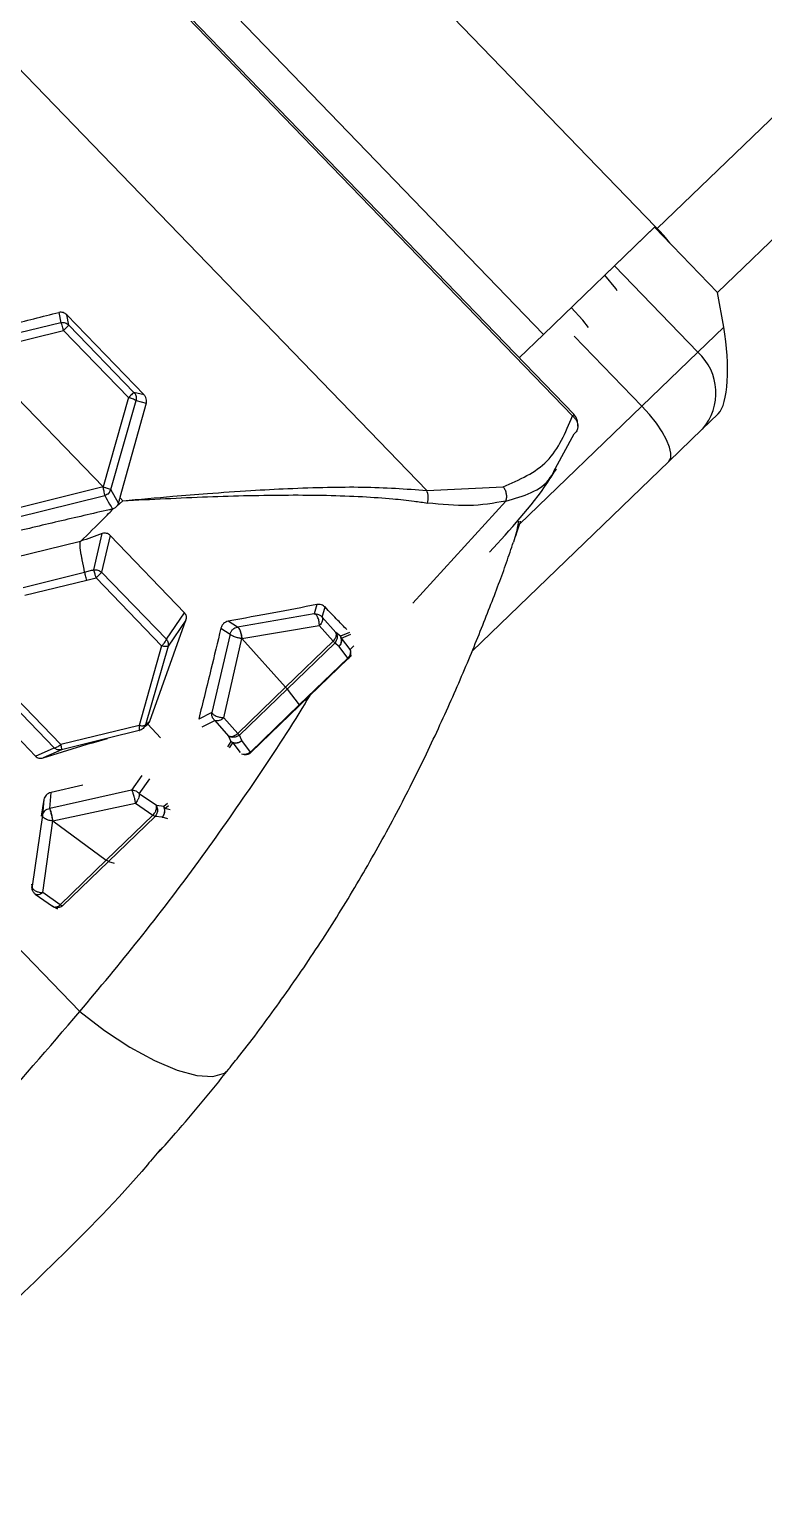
# Model space of a CAD drawing. Header units: millimetres. Extents: x 36 to 3196, y 27 to 5967.
# Drawn here: x 403.3 to 428.4, y 398.5 to 448.5 of the extents above; entities that cross this region are included whole.
import ezdxf

# ---------------------------------------------------------------- set-up
doc = ezdxf.new("R2010")
doc.units = ezdxf.units.MM
doc.layers.add('08_Dimension.Annotation', color=2, linetype='Continuous')

# ---------------------------------------------------------------- blocks, each defined once
blk = doc.blocks.new('A$C1af0320f')
at = {"color": 8, "linetype": 'Continuous', "lineweight": 25}
for p, q in [((163.87, 57.833), (163.87, 73.009)), ((166.87, 70.756), (166.87, 57.801)), ((143.97, 57.833), (163.77, 57.833)), ((163.77, 57.833), (163.77, 55.437)), ((163.77, 52.526), (163.77, 57.833)), ((163.77, 57.833), (163.87, 57.833)), ((166.87, 57.801), (163.77, 57.801)), ((163.77, 55.892), (163.77, 57.801)), ((167.87, 57.129), (166.87, 57.801)), ((167.87, 55.892), (167.87, 57.129)), ((163.77, 55.892), (167.87, 55.892)), ((167.87, 55.892), (167.87, 53.234)), ((169.87, 54.934), (169.87, 54.177)), ((169.87, 52.583), (169.87, 54.177)), ((167.87, 53.234), (164.538, 53.234)), ((167.87, 47.427), (167.87, 53.234)), ((169.87, 52.583), (169.87, 43.236)), ((163.77, 52.526), (143.97, 52.526)), ((163.77, 51.368), (163.77, 52.526)), ((166.468, 51.368), (141.27, 51.368)), ((141.277, 51.296), (166.463, 51.296)), ((167.343, 49.639), (166.945, 50.919)), ((164.833, 45.942), (166.561, 47.912)), ((167.277, 42.917), (166.975, 47.634)), ((142.907, 45.942), (164.833, 45.942)), ((151.721, 41.13), (152.02, 40.929)), ((152.272, 41.073), (151.966, 41.26)), ((155.774, 41.26), (151.966, 41.26)), ((152.272, 41.073), (152.272, 40.816)), ((155.468, 41.073), (152.272, 41.073)), ((155.774, 41.26), (155.468, 41.073)), ((155.72, 40.929), (156.023, 41.122)), ((156.023, 41.122), (156.014, 41.137)), ((156.023, 41.122), (157.723, 38.223)), ((152.02, 40.929), (150.426, 38.197)), ((150.678, 38.069), (152.272, 40.816)), ((152.272, 40.816), (155.468, 40.816)), ((155.468, 40.816), (157.062, 38.069)), ((157.314, 38.197), (155.72, 40.929)), ((165.469, 40.36), (165.287, 40.673)), ((166.497, 40.671), (166.365, 40.359)), ((166.439, 40.337), (166.576, 40.661)), ((165.198, 40.248), (163.706, 38.042)), ((164.087, 37.878), (165.61, 40.09)), ((165.037, 40.529), (165.198, 40.248)), ((166.173, 40.332), (165.469, 40.36)), ((165.61, 40.09), (166.324, 40.062)), ((166.365, 40.359), (166.173, 40.332)), ((166.324, 37.796), (166.324, 40.062)), ((166.365, 40.359), (166.439, 40.337)), ((166.595, 40.078), (166.405, 40.051)), ((166.405, 40.051), (166.405, 37.79)), ((166.929, 40.277), (166.439, 40.337)), ((167.083, 40.019), (166.595, 40.078)), ((166.928, 40.458), (166.929, 40.277)), ((167.108, 40.005), (167.108, 40.165)), ((167.083, 40.019), (167.083, 37.707)), ((167.108, 37.701), (167.108, 40.005)), ((157.062, 38.069), (150.678, 38.069)), ((157.062, 38.069), (155.468, 35.307)), ((157.821, 38.061), (157.314, 38.197)), ((157.723, 38.223), (157.87, 38.223)), ((157.865, 37.927), (157.87, 38.223)), ((163.706, 38.042), (163.705, 38.041)), ((155.72, 35.158), (157.314, 37.905)), ((163.705, 38.041), (163.338, 37.953)), ((163.338, 37.607), (163.703, 37.692)), ((163.703, 37.692), (165.198, 35.377)), ((164.086, 37.876), (164.087, 37.878)), ((165.61, 35.555), (164.086, 37.876)), ((164.087, 37.878), (166.324, 37.796)), ((166.324, 37.796), (166.324, 35.522)), ((166.405, 35.523), (166.405, 37.79)), ((166.405, 37.79), (167.083, 37.707)), ((167.083, 37.707), (167.083, 35.389)), ((167.108, 35.39), (167.108, 37.701)), ((162.1, 37.079), (158.427, 37.09)), ((158.427, 37.09), (159.12, 36.006)), ((162.314, 36.003), (162.1, 37.079)), ((158.88, 35.873), (158.193, 36.94)), ((163.936, 33.649), (162.312, 36.938)), ((162.312, 36.938), (162.525, 35.881)), ((156.367, 33.671), (157.86, 36.225)), ((157.641, 33.717), (158.719, 35.591)), ((158.972, 35.447), (159.135, 35.731)), ((159.12, 36.006), (162.314, 36.003)), ((159.135, 35.731), (162.366, 35.729)), ((162.366, 35.729), (163.79, 33.289)), ((162.525, 35.881), (163.918, 33.458)), ((166.324, 35.522), (165.61, 35.555)), ((157.87, 33.569), (158.972, 35.447)), ((165.198, 35.377), (165.045, 34.904)), ((165.319, 34.808), (165.468, 35.266)), ((165.468, 35.266), (166.173, 35.234)), ((166.173, 35.234), (166.366, 35.161)), ((166.438, 35.183), (166.366, 35.161)), ((166.366, 35.161), (166.412, 34.955)), ((166.595, 35.45), (166.405, 35.523)), ((166.438, 35.183), (166.851, 35.133)), ((166.485, 34.975), (166.438, 35.183)), ((167.083, 35.389), (166.595, 35.45)), ((163.918, 33.458), (163.936, 33.649)), ((163.79, 33.289), (162.389, 30.908)), ((163.914, 33.167), (163.366, 32.22)), ((164.601, 33.524), (163.965, 33.532)), ((163.366, 32.22), (162.545, 30.802)), ((163.085, 31.694), (163.356, 32.196)), ((165.089, 32.164), (165.198, 31.561)), ((165.469, 31.669), (165.357, 32.286)), ((166.385, 32.13), (166.365, 31.967)), ((166.439, 31.946), (166.458, 32.107)), ((166.6, 32.038), (166.439, 31.946)), ((162.309, 30.158), (163.086, 31.701)), ((165.198, 31.561), (163.706, 29.118)), ((166.173, 31.809), (165.469, 31.669)), ((166.365, 31.967), (166.173, 31.809)), ((166.365, 31.967), (166.439, 31.946)), ((166.595, 31.674), (166.405, 31.516)), ((166.77, 31.774), (166.595, 31.674)), ((164.087, 28.896), (165.61, 31.352)), ((165.61, 31.352), (166.324, 31.495)), ((166.324, 29.277), (166.324, 31.495)), ((166.405, 31.516), (166.405, 29.304)), ((162.319, 30.667), (159.126, 30.671)), ((162.389, 30.908), (159.148, 30.91)), ((162.077, 30.006), (162.319, 30.667)), ((162.545, 30.802), (162.309, 30.158)), ((163.92, 30.479), (163.346, 29.525)), ((158.469, 30.031), (162.077, 30.006)), ((163.344, 29.187), (163.69, 28.725)), ((163.344, 29.187), (163.703, 28.778)), ((163.705, 29.117), (163.346, 29.525)), ((163.706, 29.118), (163.705, 29.117)), ((164.087, 28.896), (166.324, 29.277)), ((166.324, 29.277), (166.324, 27.089)), ((166.405, 29.304), (166.58, 29.404)), ((166.405, 27.122), (166.405, 29.304)), ((163.703, 28.778), (165.198, 26.834)), ((164.086, 28.894), (164.087, 28.896)), ((165.61, 26.951), (164.086, 28.894)), ((166.324, 27.089), (165.61, 26.951)), ((165.198, 26.834), (165.149, 26.876)), ((165.468, 26.726), (166.173, 26.862)), ((166.173, 26.862), (166.366, 26.924)), ((169.417, 25.027), (163.778, 25.027))]:
    blk.add_line(p, q, dxfattribs=at)
at = {"color": 8, "linetype": 'Continuous', "lineweight": 25, "flags": 128}
for points in [[(164.453, 55.369), (164.355, 55.387), (163.77, 55.437)], [(164.667, 53.798), (164.355, 53.824), (163.77, 53.842)], [(169.87, 52.583), (169.832, 52.71), (169.718, 52.832), (169.533, 52.945), (169.284, 53.043), (168.981, 53.124), (168.635, 53.185), (168.26, 53.222), (167.87, 53.234)], [(167.774, 47.467), (167.986, 47.172), (168.168, 46.852)], [(169.417, 25.027), (170.473, 25.187), (171.48, 25.415), (172.393, 25.7), (173.17, 26.03), (173.775, 26.389), (174.18, 26.76), (174.368, 27.128), (174.374, 27.324)]]:
    blk.add_lwpolyline(points, dxfattribs=at)
at = {"color": 8, "linetype": 'Continuous', "lineweight": 25}
for centre, radius, start, end in [((168.003, 54.023), 1.874, 4.7309, 94.0565), ((164.614, 45.342), 0.639, 30.4538, 69.9257), ((157.048, 38.052), 0.303, 359.8814, 28.4791), ((167.085, 37.664), 0.0439, 58.6862, 92.6024)]:
    blk.add_arc(centre, radius, start, end, dxfattribs=at)
for centre, major_axis, ratio, start_param, end_param in [((163.77, 56.557), (3, 0), 0.425322, 1.345296, 1.570796), ((167.87, 56.278), (1.955, -1.493), 0.281116, 0.211373, 1.782169)]:
    blk.add_ellipse(centre, major_axis=major_axis, ratio=ratio, start_param=start_param, end_param=end_param, dxfattribs=at)
for points, knots in [([(164.526, 57.801), (164.519, 57.802), (164.319, 57.833), (164.09, 57.833), (163.87, 57.833)], [0, 0, 0, 0, 0.03783, 1, 1, 1, 1]), ([(166.463, 51.296), (166.463, 51.313), (166.464, 51.347), (166.464, 51.368), (166.464, 51.369), (166.464, 51.35), (166.464, 51.34)], [0, 0, 0, 0, 0.2499814, 0.499979, 0.749983, 1, 1, 1, 1]), ([(166.463, 51.296), (166.496, 51.299), (166.56, 51.305), (166.653, 51.292), (166.739, 51.262), (166.813, 51.216), (166.869, 51.164), (166.892, 51.122), (166.901, 51.105)], [0, 0, 0, 0, 0.175312, 0.350647, 0.52602, 0.701375, 0.876723, 1, 1, 1, 1]), ([(166.561, 47.912), (166.772, 48.476), (167.194, 49.608), (166.707, 50.732), (166.463, 51.296)], [0, 0, 0, 0, 0.4986251, 1, 1, 1, 1]), ([(166.841, 51.185), (166.836, 51.191), (166.819, 51.214), (166.77, 51.254), (166.696, 51.307), (166.591, 51.358), (166.507, 51.364), (166.464, 51.368)], [0, 0, 0, 0, 0.055556, 0.207037, 0.423707, 0.699156, 1, 1, 1, 1]), ([(166.901, 51.105), (166.906, 51.098), (166.925, 51.068), (166.942, 51.005), (166.944, 50.948), (166.945, 50.919)], [0, 0, 0, 0, 0.129311, 0.564684, 1, 1, 1, 1]), ([(166.975, 47.634), (167.271, 48.183), (167.63, 48.851), (167.386, 49.521), (167.343, 49.639)], [0, 0, 0, 0, 0.823037, 1, 1, 1, 1]), ([(167.845, 46.023), (167.784, 47.072), (167.711, 48.311), (167.424, 49.469), (167.38, 49.647)], [0, 0, 0, 0, 0.846696, 1, 1, 1, 1]), ([(166.975, 47.634), (166.74, 47.287), (166.272, 46.601), (165.532, 45.976), (165.165, 45.666)], [0, 0, 0, 0, 0.503913, 1, 1, 1, 1]), ([(166.561, 47.912), (166.602, 47.903), (166.686, 47.884), (166.803, 47.821), (166.905, 47.737), (166.952, 47.668), (166.975, 47.634)], [0, 0, 0, 0, 0.245685, 0.499995, 0.754326, 1, 1, 1, 1]), ([(168.162, 46.862), (168.059, 47.061), (167.932, 47.308), (167.839, 47.487), (167.821, 47.521)], [0, 0, 0, 0, 0.806746, 1, 1, 1, 1]), ([(174.366, 27.323), (174.342, 27.524), (174.234, 28.437), (173.943, 30.162), (173.486, 32.446), (172.909, 34.744), (172.245, 37), (171.507, 39.17), (170.728, 41.215), (169.947, 43.086), (169.197, 44.753), (168.596, 46.018), (168.275, 46.636), (168.163, 46.85)], [0, 0, 0, 0, 0.027995, 0.126941, 0.228893, 0.331383, 0.433946, 0.538012, 0.641006, 0.743776, 0.843942, 0.945915, 1, 1, 1, 1]), ([(157.87, 38.223), (158.23, 38.671), (158.842, 39.433), (159.773, 40.565), (160.623, 41.578), (161.525, 42.618), (162.381, 43.565), (163.522, 44.768), (164.305, 45.469), (164.833, 45.942)], [0, 0, 0, 0, 0.147553, 0.250824, 0.383005, 0.499988, 0.630204, 0.750252, 1, 1, 1, 1]), ([(157.87, 38.223), (158.511, 38.958), (159.789, 40.424), (161.671, 42.469), (163.15, 43.945), (164.177, 44.866), (164.74, 45.337), (165.043, 45.572), (165.165, 45.666)], [0, 0, 0, 0, 0.250865, 0.500175, 0.749204, 0.86026, 0.943884, 1, 1, 1, 1]), ([(149.918, 38.059), (150.227, 38.573), (150.853, 39.611), (151.43, 40.621), (151.721, 41.13)], [0, 0, 0, 0, 0.4951003, 1, 1, 1, 1]), ([(151.966, 41.26), (151.942, 41.258), (151.894, 41.255), (151.826, 41.228), (151.765, 41.187), (151.736, 41.149), (151.721, 41.129)], [0, 0, 0, 0, 0.24985, 0.500649, 0.750107, 1, 1, 1, 1]), ([(152.02, 40.929), (152.035, 40.949), (152.064, 40.989), (152.125, 41.034), (152.195, 41.066), (152.246, 41.07), (152.272, 41.073)], [0, 0, 0, 0, 0.243767, 0.490715, 0.742382, 1, 1, 1, 1]), ([(155.468, 41.073), (155.468, 41.065), (155.468, 41.052), (155.468, 40.992), (155.468, 40.914), (155.468, 40.848), (155.468, 40.816)], [0, 0, 0, 0, 0.275845, 0.4999853, 0.7562053, 1, 1, 1, 1]), ([(155.468, 41.073), (155.496, 41.07), (155.549, 41.065), (155.622, 41.03), (155.68, 40.985), (155.708, 40.945), (155.72, 40.929)], [0, 0, 0, 0, 0.282776, 0.521626, 0.800989, 1, 1, 1, 1]), ([(156.014, 41.137), (155.998, 41.156), (155.96, 41.201), (155.877, 41.249), (155.809, 41.256), (155.774, 41.26)], [0, 0, 0, 0, 0.270833, 0.623887, 1, 1, 1, 1]), ([(152.272, 40.816), (152.244, 40.832), (152.187, 40.864), (152.115, 40.899), (152.052, 40.925), (152.032, 40.927), (152.02, 40.929)], [0, 0, 0, 0, 0.243017, 0.50011, 0.703921, 1, 1, 1, 1]), ([(155.72, 40.929), (155.711, 40.928), (155.693, 40.925), (155.635, 40.903), (155.558, 40.867), (155.5, 40.835), (155.468, 40.816)], [0, 0, 0, 0, 0.2310204, 0.5000471, 0.7146754, 1, 1, 1, 1]), ([(165.287, 40.673), (165.24, 40.666), (165.164, 40.654), (165.083, 40.591), (165.05, 40.547), (165.037, 40.529)], [0, 0, 0, 0, 0.498334, 0.788511, 1, 1, 1, 1]), ([(166.363, 40.671), (166.219, 40.67), (165.885, 40.669), (165.504, 40.671), (165.287, 40.673)], [0, 0, 0, 0, 0.432235, 1, 1, 1, 1]), ([(165.037, 40.529), (164.767, 40.117), (164.225, 39.29), (163.635, 38.4), (163.338, 37.953)], [0, 0, 0, 0, 0.4974387, 1, 1, 1, 1]), ([(165.198, 40.248), (165.213, 40.265), (165.248, 40.303), (165.322, 40.345), (165.401, 40.364), (165.451, 40.361), (165.469, 40.36)], [0, 0, 0, 0, 0.221006, 0.500173, 0.829136, 1, 1, 1, 1]), ([(165.61, 40.09), (165.596, 40.104), (165.566, 40.134), (165.513, 40.174), (165.452, 40.212), (165.388, 40.242), (165.326, 40.261), (165.274, 40.269), (165.229, 40.265), (165.208, 40.254), (165.198, 40.248)], [0, 0, 0, 0, 0.112902, 0.235599, 0.354179, 0.499977, 0.624975, 0.749975, 0.874985, 1, 1, 1, 1]), ([(165.469, 40.36), (165.491, 40.349), (165.528, 40.33), (165.572, 40.265), (165.599, 40.191), (165.608, 40.127), (165.609, 40.095), (165.61, 40.09)], [0, 0, 0, 0, 0.29552, 0.499698, 0.756499, 0.962238, 1, 1, 1, 1]), ([(166.324, 40.062), (166.322, 40.091), (166.316, 40.155), (166.285, 40.235), (166.236, 40.302), (166.196, 40.321), (166.173, 40.332)], [0, 0, 0, 0, 0.222679, 0.500003, 0.712366, 1, 1, 1, 1]), ([(166.173, 40.332), (166.2, 40.324), (166.252, 40.308), (166.314, 40.259), (166.356, 40.206), (166.386, 40.147), (166.4, 40.097), (166.404, 40.063), (166.404, 40.053), (166.405, 40.051), (166.405, 40.051)], [0, 0, 0, 0, 0.230527, 0.431084, 0.60152, 0.741776, 0.931256, 0.980759, 0.997996, 1, 1, 1, 1]), ([(166.324, 40.062), (166.341, 40.061), (166.374, 40.057), (166.394, 40.053), (166.405, 40.051)], [0, 0, 0, 0, 0.499912, 1, 1, 1, 1]), ([(166.595, 40.078), (166.595, 40.078), (166.595, 40.079), (166.595, 40.081), (166.594, 40.09), (166.59, 40.124), (166.577, 40.173), (166.547, 40.233), (166.505, 40.285), (166.444, 40.334), (166.393, 40.35), (166.365, 40.359)], [0, 0, 0, 0, 0.002012, 0.005889, 0.019321, 0.068953, 0.258472, 0.398752, 0.569165, 0.769592, 1, 1, 1, 1]), ([(166.595, 40.078), (166.595, 40.078), (166.595, 40.085), (166.593, 40.11), (166.585, 40.163), (166.559, 40.224), (166.511, 40.291), (166.467, 40.319), (166.439, 40.337)], [0, 0, 0, 0, 0.00707, 0.063865, 0.223009, 0.500421, 0.669913, 1, 1, 1, 1]), ([(166.929, 40.277), (166.953, 40.262), (166.996, 40.234), (167.045, 40.169), (167.076, 40.098), (167.081, 40.043), (167.083, 40.019)], [0, 0, 0, 0, 0.282191, 0.50001, 0.773674, 1, 1, 1, 1]), ([(166.929, 40.277), (166.954, 40.264), (167.005, 40.236), (167.062, 40.17), (167.1, 40.092), (167.105, 40.035), (167.108, 40.006)], [0, 0, 0, 0, 0.250028, 0.499992, 0.750013, 1, 1, 1, 1]), ([(167.108, 40.005), (167.107, 40.008), (167.104, 40.012), (167.09, 40.017), (167.083, 40.019)], [0, 0, 0, 0, 0.500025, 1, 1, 1, 1]), ([(157.062, 38.069), (157.095, 38.088), (157.152, 38.121), (157.229, 38.16), (157.286, 38.188), (157.305, 38.194), (157.314, 38.197)], [0, 0, 0, 0, 0.285372, 0.49995, 0.757001, 1, 1, 1, 1]), ([(157.314, 37.905), (157.305, 37.913), (157.286, 37.928), (157.229, 37.968), (157.152, 38.015), (157.095, 38.049), (157.062, 38.069)], [0, 0, 0, 0, 0.242987, 0.500059, 0.714694, 1, 1, 1, 1]), ([(157.351, 38.052), (157.349, 38.026), (157.346, 37.975), (157.325, 37.928), (157.314, 37.905)], [0, 0, 0, 0, 0.499944, 1, 1, 1, 1]), ([(157.723, 38.223), (157.735, 38.202), (157.768, 38.148), (157.801, 38.094), (157.821, 38.061)], [0, 0, 0, 0, 0.393468, 1, 1, 1, 1]), ([(157.821, 38.061), (157.835, 38.031), (157.857, 37.988), (157.861, 37.941), (157.863, 37.927)], [0, 0, 0, 0, 0.696449, 1, 1, 1, 1]), ([(163.705, 38.041), (163.718, 38.045), (163.742, 38.053), (163.794, 38.043), (163.836, 38.03), (163.881, 38.012), (163.93, 37.987), (164.004, 37.943), (164.052, 37.902), (164.084, 37.878), (164.086, 37.877), (164.086, 37.876)], [0, 0, 0, 0, 0.192155, 0.339733, 0.442482, 0.500246, 0.655621, 0.763823, 0.983429, 0.997981, 1, 1, 1, 1]), ([(164.087, 37.878), (164.072, 37.891), (164.041, 37.917), (163.987, 37.955), (163.928, 37.991), (163.867, 38.02), (163.812, 38.041), (163.765, 38.051), (163.728, 38.052), (163.713, 38.045), (163.706, 38.042)], [0, 0, 0, 0, 0.113861, 0.236764, 0.366529, 0.500007, 0.633499, 0.763247, 0.88615, 1, 1, 1, 1]), ([(169.417, 25.027), (169.305, 26.076), (169.077, 28.202), (168.572, 31.493), (167.938, 34.746), (167.435, 36.998), (167.136, 38.097), (167.108, 38.203)], [0, 0, 0, 0, 0.241272, 0.48958, 0.728438, 0.973682, 1, 1, 1, 1]), ([(157.833, 37.78), (157.524, 37.267), (156.906, 36.239), (156.294, 35.207), (155.987, 34.69)], [0, 0, 0, 0, 0.499405, 1, 1, 1, 1]), ([(157.314, 37.905), (157.42, 37.874), (157.588, 37.825), (157.766, 37.791), (157.833, 37.779)], [0, 0, 0, 0, 0.626259, 1, 1, 1, 1]), ([(157.833, 37.779), (157.84, 37.797), (157.86, 37.844), (157.862, 37.895), (157.863, 37.927)], [0, 0, 0, 0, 0.380274, 1, 1, 1, 1]), ([(157.871, 36.219), (157.868, 36.593), (157.865, 37.069), (157.852, 37.572), (157.847, 37.717), (157.842, 37.761), (157.84, 37.775)], [0, 0, 0, 0, 0.720544, 0.915413, 0.971474, 1, 1, 1, 1]), ([(163.338, 37.953), (163.324, 37.927), (163.296, 37.875), (163.284, 37.782), (163.295, 37.689), (163.323, 37.634), (163.338, 37.607)], [0, 0, 0, 0, 0.2584622, 0.4997034, 0.7444524, 1, 1, 1, 1]), ([(163.338, 37.607), (163.6, 37.194), (164.188, 36.268), (164.739, 35.39), (165.045, 34.904)], [0, 0, 0, 0, 0.445632, 1, 1, 1, 1]), ([(163.703, 37.692), (163.688, 37.72), (163.657, 37.774), (163.645, 37.867), (163.658, 37.96), (163.689, 38.013), (163.705, 38.041)], [0, 0, 0, 0, 0.2542666, 0.4999968, 0.7454116, 1, 1, 1, 1]), ([(164.086, 37.876), (164.086, 37.876), (164.085, 37.876), (164.083, 37.874), (164.076, 37.869), (164.062, 37.857), (164.031, 37.835), (163.988, 37.805), (163.929, 37.769), (163.879, 37.743), (163.834, 37.722), (163.793, 37.705), (163.74, 37.689), (163.717, 37.691), (163.703, 37.692)], [0, 0, 0, 0, 0.002031, 0.005445, 0.016612, 0.055887, 0.114123, 0.237037, 0.345198, 0.500357, 0.557422, 0.659837, 0.80745, 1, 1, 1, 1]), ([(166.405, 37.79), (166.394, 37.791), (166.374, 37.794), (166.341, 37.795), (166.324, 37.796)], [0, 0, 0, 0, 0.5, 1, 1, 1, 1]), ([(158.427, 37.09), (158.402, 37.088), (158.353, 37.084), (158.286, 37.053), (158.229, 37.005), (158.205, 36.962), (158.193, 36.94)], [0, 0, 0, 0, 0.2560038, 0.5000123, 0.7420626, 1, 1, 1, 1]), ([(162.312, 36.938), (162.3, 36.959), (162.277, 36.999), (162.226, 37.044), (162.166, 37.073), (162.122, 37.077), (162.1, 37.079)], [0, 0, 0, 0, 0.256814, 0.500109, 0.744133, 1, 1, 1, 1]), ([(158.193, 36.94), (158.139, 36.82), (158.031, 36.58), (157.92, 36.342), (157.864, 36.222)], [0, 0, 0, 0, 0.498798, 1, 1, 1, 1]), ([(158.719, 35.591), (158.6, 35.668), (158.448, 35.767), (158.286, 35.873), (158.236, 35.906), (158.131, 35.976), (158.012, 36.057), (157.905, 36.159), (157.875, 36.195), (157.87, 36.214), (157.868, 36.22)], [0, 0, 0, 0, 0.40167, 0.515525, 0.550709, 0.571403, 0.873146, 0.958024, 0.98421, 1, 1, 1, 1]), ([(158.972, 35.447), (158.948, 35.461), (158.897, 35.49), (158.825, 35.531), (158.762, 35.567), (158.733, 35.583), (158.719, 35.591)], [0, 0, 0, 0, 0.244674, 0.49992, 0.755193, 1, 1, 1, 1]), ([(158.72, 35.59), (158.746, 35.637), (158.8, 35.731), (158.853, 35.826), (158.88, 35.873)], [0, 0, 0, 0, 0.500023, 1, 1, 1, 1]), ([(158.88, 35.873), (158.893, 35.888), (158.923, 35.923), (158.98, 35.962), (159.048, 35.993), (159.093, 36.001), (159.12, 36.006)], [0, 0, 0, 0, 0.212758, 0.500025, 0.712495, 1, 1, 1, 1]), ([(159.135, 35.731), (159.106, 35.748), (159.053, 35.778), (158.98, 35.818), (158.921, 35.85), (158.893, 35.865), (158.88, 35.873)], [0, 0, 0, 0, 0.290788, 0.52059, 0.771926, 1, 1, 1, 1]), ([(159.12, 36.006), (159.122, 35.988), (159.128, 35.953), (159.133, 35.879), (159.135, 35.804), (159.135, 35.755), (159.135, 35.731)], [0, 0, 0, 0, 0.288072, 0.549603, 0.785911, 1, 1, 1, 1]), ([(162.366, 35.729), (162.366, 35.74), (162.366, 35.774), (162.362, 35.84), (162.351, 35.908), (162.334, 35.967), (162.321, 35.99), (162.314, 36.003)], [0, 0, 0, 0, 0.10381, 0.305135, 0.603363, 0.789543, 1, 1, 1, 1]), ([(162.314, 36.003), (162.337, 36), (162.381, 35.993), (162.439, 35.966), (162.49, 35.929), (162.513, 35.897), (162.525, 35.881)], [0, 0, 0, 0, 0.2549472, 0.5043534, 0.7515406, 1, 1, 1, 1]), ([(162.525, 35.881), (162.522, 35.871), (162.516, 35.854), (162.48, 35.815), (162.433, 35.774), (162.388, 35.744), (162.366, 35.729)], [0, 0, 0, 0, 0.2904962, 0.4999359, 0.7551772, 1, 1, 1, 1]), ([(165.198, 35.377), (165.208, 35.374), (165.229, 35.367), (165.274, 35.37), (165.326, 35.382), (165.39, 35.405), (165.454, 35.437), (165.515, 35.476), (165.566, 35.515), (165.596, 35.542), (165.61, 35.555)], [0, 0, 0, 0, 0.125014, 0.2500282, 0.3750275, 0.5000278, 0.6551724, 0.7643683, 0.8870579, 1, 1, 1, 1]), ([(165.61, 35.555), (165.609, 35.551), (165.609, 35.537), (165.606, 35.505), (165.596, 35.445), (165.572, 35.376), (165.527, 35.304), (165.49, 35.28), (165.468, 35.266)], [0, 0, 0, 0, 0.0366198, 0.106713, 0.2438471, 0.5005328, 0.7046077, 1, 1, 1, 1]), ([(165.468, 35.266), (165.451, 35.265), (165.4, 35.262), (165.322, 35.282), (165.248, 35.324), (165.213, 35.361), (165.198, 35.377)], [0, 0, 0, 0, 0.169728, 0.499835, 0.77889, 1, 1, 1, 1]), ([(166.405, 35.523), (166.405, 35.522), (166.404, 35.522), (166.404, 35.519), (166.404, 35.51), (166.4, 35.477), (166.386, 35.427), (166.356, 35.367), (166.314, 35.313), (166.253, 35.261), (166.201, 35.244), (166.173, 35.234)], [0, 0, 0, 0, 0.0019516, 0.0058575, 0.0192346, 0.0687431, 0.2582103, 0.3984932, 0.56893, 0.7694463, 1, 1, 1, 1]), ([(166.173, 35.234), (166.196, 35.248), (166.236, 35.272), (166.285, 35.345), (166.316, 35.429), (166.322, 35.493), (166.324, 35.522)], [0, 0, 0, 0, 0.287596, 0.499997, 0.777241, 1, 1, 1, 1]), ([(166.324, 35.522), (166.341, 35.522), (166.374, 35.522), (166.394, 35.523), (166.405, 35.523)], [0, 0, 0, 0, 0.500012, 1, 1, 1, 1]), ([(166.366, 35.161), (166.393, 35.171), (166.445, 35.189), (166.506, 35.241), (166.547, 35.295), (166.577, 35.355), (166.59, 35.404), (166.594, 35.438), (166.595, 35.447), (166.595, 35.449), (166.595, 35.45)], [0, 0, 0, 0, 0.2304167, 0.4308535, 0.601213, 0.7414715, 0.931095, 0.9806791, 0.9980376, 1, 1, 1, 1]), ([(166.438, 35.183), (166.467, 35.203), (166.511, 35.233), (166.559, 35.303), (166.585, 35.365), (166.593, 35.417), (166.594, 35.44), (166.595, 35.447), (166.595, 35.449), (166.595, 35.45)], [0, 0, 0, 0, 0.332072, 0.499574, 0.786231, 0.93884, 0.980821, 0.993276, 1, 1, 1, 1]), ([(167.083, 35.389), (167.081, 35.364), (167.076, 35.31), (167.045, 35.237), (166.996, 35.169), (166.953, 35.14), (166.929, 35.123)], [0, 0, 0, 0, 0.226242, 0.499996, 0.71776, 1, 1, 1, 1]), ([(167.108, 35.389), (167.105, 35.361), (167.1, 35.305), (167.062, 35.228), (167.005, 35.163), (166.954, 35.137), (166.929, 35.123)], [0, 0, 0, 0, 0.2499764, 0.4999719, 0.750013, 1, 1, 1, 1]), ([(167.083, 35.389), (167.09, 35.389), (167.104, 35.389), (167.107, 35.389), (167.108, 35.39)], [0, 0, 0, 0, 0.500002, 1, 1, 1, 1]), ([(163.965, 33.532), (163.963, 33.552), (163.959, 33.594), (163.944, 33.63), (163.936, 33.649)], [0, 0, 0, 0, 0.488597, 1, 1, 1, 1]), ([(163.79, 33.289), (163.81, 33.305), (163.852, 33.337), (163.892, 33.382), (163.919, 33.425), (163.918, 33.446), (163.918, 33.458)], [0, 0, 0, 0, 0.24487, 0.500062, 0.708325, 1, 1, 1, 1]), ([(163.914, 33.167), (163.915, 33.173), (163.916, 33.183), (163.887, 33.215), (163.846, 33.25), (163.805, 33.279), (163.79, 33.289)], [0, 0, 0, 0, 0.295432, 0.500116, 0.823559, 1, 1, 1, 1]), ([(163.918, 33.458), (163.928, 33.434), (163.949, 33.387), (163.956, 33.311), (163.947, 33.236), (163.925, 33.19), (163.914, 33.167)], [0, 0, 0, 0, 0.256384, 0.500005, 0.749356, 1, 1, 1, 1]), ([(163.932, 33.383), (163.942, 33.407), (163.962, 33.455), (163.964, 33.507), (163.965, 33.532)], [0, 0, 0, 0, 0.513414, 1, 1, 1, 1]), ([(165.198, 31.561), (165.213, 31.577), (165.248, 31.612), (165.322, 31.652), (165.401, 31.672), (165.451, 31.67), (165.469, 31.669)], [0, 0, 0, 0, 0.22099, 0.500151, 0.829129, 1, 1, 1, 1]), ([(165.61, 31.352), (165.596, 31.363), (165.566, 31.386), (165.513, 31.423), (165.452, 31.46), (165.388, 31.496), (165.326, 31.525), (165.274, 31.546), (165.229, 31.559), (165.208, 31.56), (165.198, 31.561)], [0, 0, 0, 0, 0.1129192, 0.2355975, 0.3541875, 0.4999929, 0.624995, 0.7499824, 0.8749993, 1, 1, 1, 1]), ([(165.469, 31.669), (165.491, 31.65), (165.528, 31.617), (165.572, 31.536), (165.599, 31.453), (165.608, 31.387), (165.609, 31.356), (165.61, 31.352)], [0, 0, 0, 0, 0.295548, 0.499708, 0.756464, 0.962207, 1, 1, 1, 1]), ([(166.324, 31.495), (166.322, 31.523), (166.316, 31.588), (166.285, 31.676), (166.236, 31.758), (166.196, 31.79), (166.173, 31.809)], [0, 0, 0, 0, 0.222668, 0.500059, 0.712405, 1, 1, 1, 1]), ([(166.173, 31.809), (166.2, 31.798), (166.252, 31.776), (166.314, 31.722), (166.356, 31.667), (166.386, 31.608), (166.4, 31.559), (166.404, 31.527), (166.404, 31.518), (166.405, 31.516), (166.405, 31.516)], [0, 0, 0, 0, 0.230549, 0.431094, 0.601488, 0.741782, 0.931331, 0.980839, 0.998029, 1, 1, 1, 1]), ([(166.595, 31.674), (166.595, 31.674), (166.595, 31.675), (166.595, 31.677), (166.594, 31.686), (166.59, 31.718), (166.577, 31.766), (166.547, 31.825), (166.505, 31.88), (166.444, 31.934), (166.393, 31.955), (166.365, 31.967)], [0, 0, 0, 0, 0.001979, 0.005856, 0.019283, 0.068917, 0.258485, 0.398768, 0.569157, 0.769582, 1, 1, 1, 1]), ([(166.595, 31.674), (166.595, 31.675), (166.595, 31.682), (166.593, 31.705), (166.585, 31.758), (166.559, 31.82), (166.511, 31.892), (166.467, 31.925), (166.439, 31.946)], [0, 0, 0, 0, 0.006964, 0.063784, 0.22295, 0.500405, 0.669945, 1, 1, 1, 1]), ([(166.324, 31.495), (166.341, 31.498), (166.374, 31.504), (166.394, 31.512), (166.405, 31.516)], [0, 0, 0, 0, 0.499945, 1, 1, 1, 1]), ([(162.319, 30.667), (162.33, 30.68), (162.348, 30.702), (162.369, 30.762), (162.384, 30.829), (162.388, 30.882), (162.389, 30.908)], [0, 0, 0, 0, 0.289133, 0.50653, 0.765607, 1, 1, 1, 1]), ([(162.545, 30.802), (162.531, 30.782), (162.504, 30.744), (162.448, 30.703), (162.386, 30.676), (162.341, 30.67), (162.319, 30.667)], [0, 0, 0, 0, 0.268511, 0.520653, 0.762018, 1, 1, 1, 1]), ([(162.389, 30.908), (162.41, 30.895), (162.454, 30.868), (162.501, 30.837), (162.537, 30.812), (162.542, 30.806), (162.545, 30.802)], [0, 0, 0, 0, 0.23475, 0.500059, 0.709319, 1, 1, 1, 1]), ([(162.077, 30.006), (162.101, 30.008), (162.148, 30.012), (162.213, 30.044), (162.27, 30.092), (162.296, 30.135), (162.309, 30.158)], [0, 0, 0, 0, 0.257209, 0.500066, 0.743121, 1, 1, 1, 1]), ([(163.346, 29.525), (163.331, 29.496), (163.303, 29.441), (163.291, 29.349), (163.302, 29.26), (163.33, 29.212), (163.344, 29.187)], [0, 0, 0, 0, 0.257118, 0.499684, 0.74331, 1, 1, 1, 1]), ([(163.703, 28.778), (163.688, 28.804), (163.657, 28.855), (163.645, 28.945), (163.658, 29.036), (163.689, 29.089), (163.705, 29.117)], [0, 0, 0, 0, 0.254296, 0.5, 0.745376, 1, 1, 1, 1]), ([(163.705, 29.117), (163.718, 29.111), (163.742, 29.102), (163.794, 29.074), (163.836, 29.051), (163.881, 29.025), (163.93, 28.996), (164.004, 28.95), (164.052, 28.914), (164.084, 28.895), (164.086, 28.894), (164.086, 28.894)], [0, 0, 0, 0, 0.192158, 0.339718, 0.44246, 0.500233, 0.655617, 0.763821, 0.983403, 0.997981, 1, 1, 1, 1]), ([(164.087, 28.896), (164.072, 28.906), (164.041, 28.927), (163.987, 28.963), (163.928, 29), (163.867, 29.036), (163.812, 29.067), (163.765, 29.092), (163.728, 29.11), (163.713, 29.116), (163.706, 29.118)], [0, 0, 0, 0, 0.113836, 0.236722, 0.366521, 0.499985, 0.63349, 0.76325, 0.886145, 1, 1, 1, 1]), ([(166.405, 29.304), (166.394, 29.299), (166.374, 29.288), (166.341, 29.281), (166.324, 29.277)], [0, 0, 0, 0, 0.500033, 1, 1, 1, 1]), ([(164.086, 28.894), (164.086, 28.894), (164.085, 28.893), (164.083, 28.892), (164.076, 28.885), (164.062, 28.872), (164.031, 28.847), (163.988, 28.817), (163.929, 28.784), (163.879, 28.765), (163.834, 28.753), (163.793, 28.746), (163.74, 28.749), (163.717, 28.768), (163.703, 28.778)], [0, 0, 0, 0, 0.002026, 0.005421, 0.016595, 0.055875, 0.114117, 0.237022, 0.345205, 0.500359, 0.557421, 0.659838, 0.807444, 1, 1, 1, 1]), ([(166.405, 27.122), (166.405, 27.122), (166.404, 27.121), (166.404, 27.118), (166.404, 27.11), (166.4, 27.077), (166.386, 27.028), (166.356, 26.972), (166.314, 26.923), (166.253, 26.879), (166.201, 26.868), (166.173, 26.862)], [0, 0, 0, 0, 0.001957, 0.005866, 0.0192, 0.068737, 0.258201, 0.398509, 0.56894, 0.769473, 1, 1, 1, 1]), ([(166.173, 26.862), (166.196, 26.867), (166.236, 26.877), (166.285, 26.931), (166.316, 27.001), (166.322, 27.062), (166.324, 27.089)], [0, 0, 0, 0, 0.287578, 0.499995, 0.77726, 1, 1, 1, 1]), ([(166.324, 27.089), (166.341, 27.094), (166.374, 27.104), (166.394, 27.116), (166.405, 27.122)], [0, 0, 0, 0, 0.499948, 1, 1, 1, 1]), ([(174.748, 23.628), (174.729, 23.916), (174.649, 25.105), (174.493, 26.362), (174.374, 27.314)], [0, 0, 0, 0, 0.242262, 1, 1, 1, 1]), ([(165.198, 26.834), (165.208, 26.825), (165.229, 26.806), (165.274, 26.792), (165.326, 26.79), (165.39, 26.802), (165.454, 26.827), (165.515, 26.864), (165.566, 26.904), (165.596, 26.936), (165.61, 26.951)], [0, 0, 0, 0, 0.125025, 0.250034, 0.375042, 0.500028, 0.65518, 0.764368, 0.887042, 1, 1, 1, 1]), ([(165.468, 26.726), (165.451, 26.725), (165.4, 26.721), (165.322, 26.739), (165.248, 26.781), (165.213, 26.818), (165.198, 26.834)], [0, 0, 0, 0, 0.1697202, 0.4998115, 0.7788587, 1, 1, 1, 1]), ([(165.61, 26.951), (165.609, 26.946), (165.609, 26.933), (165.606, 26.903), (165.596, 26.85), (165.572, 26.791), (165.527, 26.739), (165.49, 26.731), (165.468, 26.726)], [0, 0, 0, 0, 0.036605, 0.106698, 0.243827, 0.500545, 0.704592, 1, 1, 1, 1]), ([(169.929, 1.891), (169.916, 1.866), (169.873, 1.786), (169.805, 2.665), (169.803, 4.484), (169.879, 7.278), (169.986, 10.853), (170.021, 15.201), (169.898, 19.953), (169.571, 23.405), (169.417, 25.027)], [0, 0, 0, 0, 0.060666, 0.194534, 0.332261, 0.466361, 0.604329, 0.738785, 0.877253, 1, 1, 1, 1]), ([(174.72, 23.743), (174.746, 23.51), (174.944, 21.684), (175.009, 18.455), (174.992, 14.446), (174.865, 11.385), (174.824, 10.084), (174.808, 9.559)], [0, 0, 0, 0, 0.038218, 0.300832, 0.572111, 0.827381, 1, 1, 1, 1])]:
    blk.add_open_spline(points, degree=3, knots=knots, dxfattribs=at)

msp = doc.modelspace()

# ---------------------------------------------------------------- block references
at = {"layer": '08_Dimension.Annotation', "rotation": 314}
msp.add_blockref('A$C1af0320f', (269.3218, 519.4117), dxfattribs=at)

doc.saveas('drawing.dxf')
